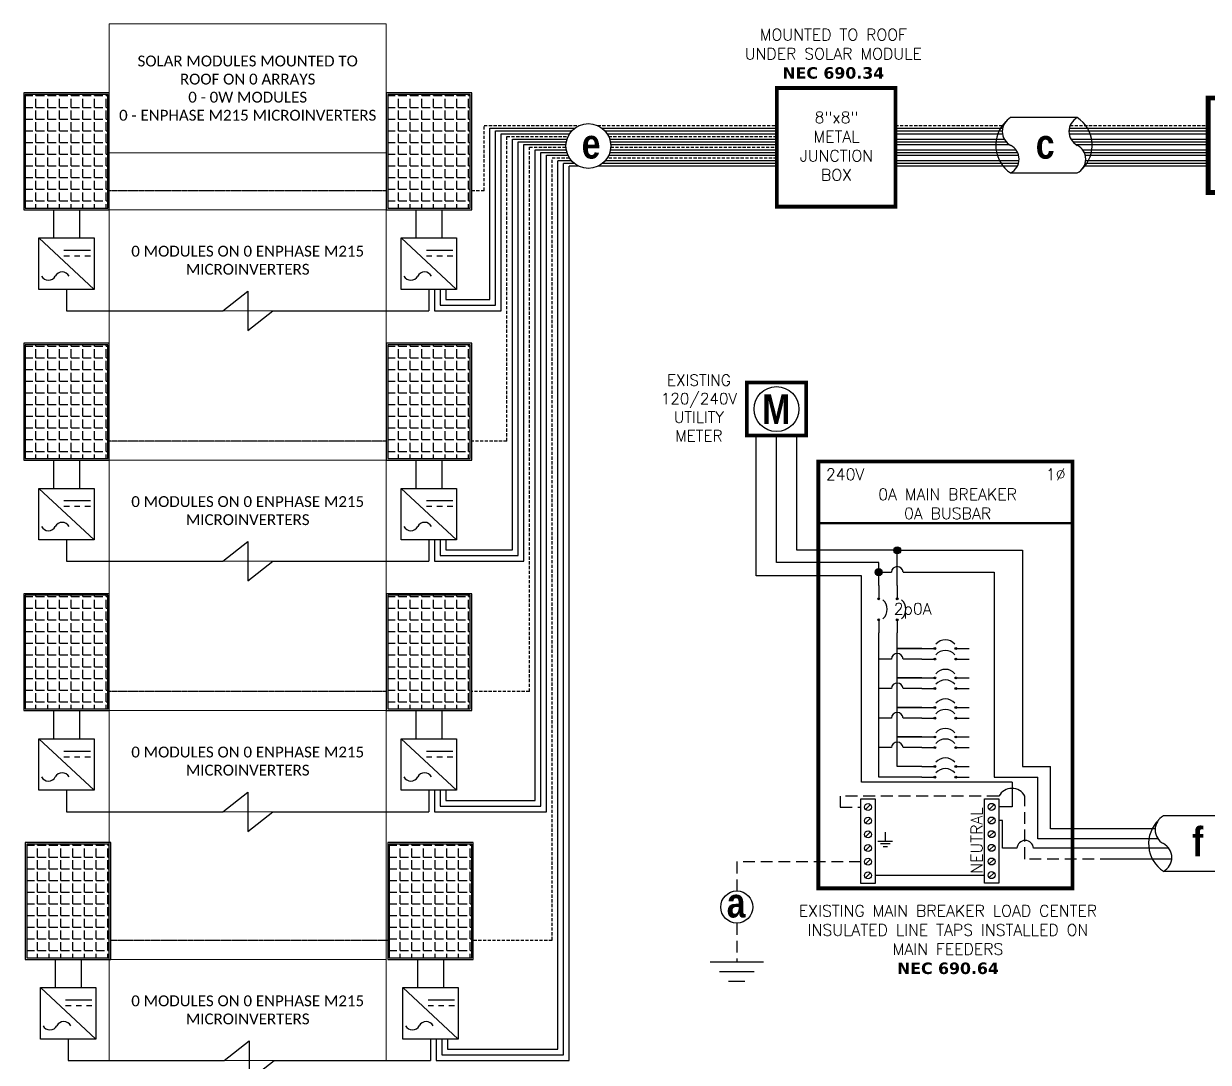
# Model space of a CAD drawing. Header units: feet. Extents: x 24455 to 25053, y 16036 to 16620.
# Drawn here: x 24465.4 to 24842.7, y 16283.1 to 16613.9 of the extents above; entities that cross this region are included whole.
import ezdxf

# ---------------------------------------------------------------- set-up
doc = ezdxf.new("R2010")
doc.units = ezdxf.units.FT
doc.header["$MEASUREMENT"] = 0
doc.linetypes.add('HIDDEN', pattern=[0.375, 0.25, -0.125])
for name, color, linetype in [('ONE LINE BLOCKS', 7, 'Continuous'), ('TABLES', 7, 'Continuous'), ('TEXT', 7, 'Continuous'), ('Z - TITLEBLOCK TXT', 7, 'Continuous')]:
    doc.layers.add(name, color=color, linetype=linetype)
doc.styles.add('ONE LINE TXT', font='techb___.ttf')
doc.styles.get("Standard").update_dxf_attribs({"font": 'simplex.shx'})

# ---------------------------------------------------------------- blocks, each defined once
blk = doc.blocks.new('*T8')
at = {"layer": 'Defpoints', "color": 8, "linetype": 'ByBlock', "lineweight": 0, "transparency": 16777216}
for p, q in [((0, 0), (88.16, 0)), ((0, 0), (0, -330.21)), ((88.16, 0), (88.16, -330.21)), ((0, -41.08), (88.16, -41.08)), ((0, -59.24), (88.16, -59.24)), ((0, -91.46), (88.16, -91.46)), ((0, -138.99), (88.16, -138.99)), ((0, -171.21), (88.16, -171.21)), ((0, -218.74), (88.16, -218.74)), ((0, -250.97), (88.16, -250.97)), ((0, -297.99), (88.16, -297.99)), ((0, -330.21), (88.16, -330.21))]:
    blk.add_line(p, q, dxfattribs=at)
at = {"color": 0, "linetype": 'Continuous', "transparency": 16777216, "char_height": 3.4544, "width": 83.574, "attachment_point": 5}
for s, insert in [('{\\fCalibri|b0|i0|c0;SOLAR MODULES MOUNTED TO ROOF ON 0 ARRAYS^J0 - 0W MODULES^J0 - ENPHASE M215 MICROINVERTERS', (44.08, -20.54)), ('{\\fCalibri|b0|i0|c0;', (44.08, -50.16)), ('{\\fCalibri|b0|i0|c0;0 MODULES ON 0 ENPHASE M215 MICROINVERTERS', (44.08, -75.35)), ('{\\fCalibri|b0|i0|c0;', (44.08, -115.23)), ('{\\fCalibri|b0|i0|c0;0 MODULES ON 0 ENPHASE M215 MICROINVERTERS', (44.08, -155.1)), ('{\\fCalibri|b0|i0|c0;', (44.08, -194.98)), ('{\\fCalibri|b0|i0|c0;0 MODULES ON 0 ENPHASE M215 MICROINVERTERS', (44.08, -234.86)), ('{\\fCalibri|b0|i0|c0;', (44.08, -274.48)), ('{\\fCalibri|b0|i0|c0;0 MODULES ON 0 ENPHASE M215 MICROINVERTERS', (44.08, -314.1))]:
    blk.add_mtext(s, dxfattribs=dict(at, insert=insert))
blk = doc.blocks.new('*U4')
at = {"color": 7, "linetype": 'Continuous'}
for p, q in [((6.669, 2.433), (2.905, 2.433)), ((2.435, 1.711), (0, 1.711)), ((9.575, 1.711), (6.199, 1.711)), ((2.905, -0.69), (6.669, -0.69))]:
    blk.add_line(p, q, dxfattribs=at)
at = {"color": 10, "linetype": 'Continuous'}
for p, q in [((2.591, 1.149), (0, 1.149)), ((9.575, 1.149), (6.355, 1.149))]:
    blk.add_line(p, q, dxfattribs=at)
at = {"color": 253, "linetype": 'Continuous'}
for p, q in [((3.208, 0.611), (0, 0.611)), ((9.575, 0.611), (6.972, 0.611))]:
    blk.add_line(p, q, dxfattribs=at)
at = {"color": 7, "linetype": 'Continuous'}
for centre, start, end in [((3.942, 0.872), 133.97324, 236.42648), ((5.633, 0.872), 313.97324, 56.42648)]:
    blk.add_arc(centre, 1.874, start, end, dxfattribs=at)
at = {"layer": 'TEXT', "color": 92, "linetype": 'HIDDEN', "ltscale": 15}
for p, q in [((3.373, 0), (0, 0)), ((9.575, 0), (7.137, 0))]:
    blk.add_line(p, q, dxfattribs=at)
at = {"layer": 'Z - TITLEBLOCK TXT', "linetype": 'Continuous'}
for centre, start, end in [((3.315, 1.653), 117.66392, 242.33608), ((7.078, 1.653), 117.66392, 242.33608), ((2.496, 0.091), 297.66392, 62.33608), ((6.26, 0.091), 297.66392, 62.33608)]:
    blk.add_arc(centre, 0.882, start, end, dxfattribs=at)
blk = doc.blocks.new('*U9')
at = {"layer": 'ONE LINE BLOCKS', "linetype": 'Continuous'}
h = blk.add_hatch(color=254, dxfattribs=at)
h.dxf.hatch_style = 1
edge = h.paths.add_edge_path()
edge.add_arc((-68.38, 98.34), 1.11, 0, 360)
h = blk.add_hatch(color=254, dxfattribs=at)
h.dxf.hatch_style = 1
edge = h.paths.add_edge_path()
edge.add_arc((-74.3, 91.39), 1.11, 0, 360)
h = blk.add_hatch(color=1, dxfattribs=at)
h.dxf.hatch_style = 1
edge = h.paths.add_edge_path()
edge.add_arc((-74.3, 82.89), 0.291, 0, 360)
h = blk.add_hatch(color=1, dxfattribs=at)
h.dxf.hatch_style = 1
edge = h.paths.add_edge_path()
edge.add_arc((-68.38, 82.89), 0.291, 0, 360)
h = blk.add_hatch(color=1, dxfattribs=at)
h.dxf.hatch_style = 1
edge = h.paths.add_edge_path()
edge.add_arc((-74.3, 76.21), 0.291, 0, 360)
h = blk.add_hatch(color=1, dxfattribs=at)
h.dxf.hatch_style = 1
edge = h.paths.add_edge_path()
edge.add_arc((-68.38, 76.21), 0.291, 0, 360)
h = blk.add_hatch(color=1, dxfattribs=at)
h.dxf.hatch_style = 1
edge = h.paths.add_edge_path()
edge.add_arc((-56.39, 67.09), 0.291, 0, 360)
h = blk.add_hatch(color=1, dxfattribs=at)
h.dxf.hatch_style = 1
edge = h.paths.add_edge_path()
edge.add_arc((-49.72, 67.09), 0.291, 0, 360)
h = blk.add_hatch(color=1, dxfattribs=at)
h.dxf.hatch_style = 1
edge = h.paths.add_edge_path()
edge.add_arc((-56.39, 63.72), 0.291, 0, 360)
h = blk.add_hatch(color=1, dxfattribs=at)
h.dxf.hatch_style = 1
edge = h.paths.add_edge_path()
edge.add_arc((-49.72, 63.72), 0.291, 0, 360)
h = blk.add_hatch(color=1, dxfattribs=at)
h.dxf.hatch_style = 1
edge = h.paths.add_edge_path()
edge.add_arc((-56.39, 57.69), 0.291, 0, 360)
h = blk.add_hatch(color=1, dxfattribs=at)
h.dxf.hatch_style = 1
edge = h.paths.add_edge_path()
edge.add_arc((-49.72, 57.69), 0.291, 0, 360)
h = blk.add_hatch(color=1, dxfattribs=at)
h.dxf.hatch_style = 1
edge = h.paths.add_edge_path()
edge.add_arc((-56.39, 54.31), 0.291, 0, 360)
h = blk.add_hatch(color=1, dxfattribs=at)
h.dxf.hatch_style = 1
edge = h.paths.add_edge_path()
edge.add_arc((-49.72, 54.31), 0.291, 0, 360)
h = blk.add_hatch(color=1, dxfattribs=at)
h.dxf.hatch_style = 1
edge = h.paths.add_edge_path()
edge.add_arc((-56.39, 48.29), 0.291, 0, 360)
h = blk.add_hatch(color=1, dxfattribs=at)
h.dxf.hatch_style = 1
edge = h.paths.add_edge_path()
edge.add_arc((-49.72, 48.29), 0.291, 0, 360)
h = blk.add_hatch(color=1, dxfattribs=at)
h.dxf.hatch_style = 1
edge = h.paths.add_edge_path()
edge.add_arc((-56.39, 44.91), 0.291, 0, 360)
h = blk.add_hatch(color=1, dxfattribs=at)
h.dxf.hatch_style = 1
edge = h.paths.add_edge_path()
edge.add_arc((-49.72, 44.91), 0.291, 0, 360)
h = blk.add_hatch(color=1, dxfattribs=at)
h.dxf.hatch_style = 1
edge = h.paths.add_edge_path()
edge.add_arc((-56.39, 38.89), 0.291, 0, 360)
h = blk.add_hatch(color=1, dxfattribs=at)
h.dxf.hatch_style = 1
edge = h.paths.add_edge_path()
edge.add_arc((-49.72, 38.89), 0.291, 0, 360)
h = blk.add_hatch(color=1, dxfattribs=at)
h.dxf.hatch_style = 1
edge = h.paths.add_edge_path()
edge.add_arc((-56.39, 35.51), 0.291, 0, 360)
h = blk.add_hatch(color=1, dxfattribs=at)
h.dxf.hatch_style = 1
edge = h.paths.add_edge_path()
edge.add_arc((-49.72, 35.51), 0.291, 0, 360)
h = blk.add_hatch(color=1, dxfattribs=at)
h.dxf.hatch_style = 1
edge = h.paths.add_edge_path()
edge.add_arc((-56.39, 29.48), 0.291, 0, 360)
h = blk.add_hatch(color=1, dxfattribs=at)
h.dxf.hatch_style = 1
edge = h.paths.add_edge_path()
edge.add_arc((-49.72, 29.48), 0.291, 0, 360)
h = blk.add_hatch(color=1, dxfattribs=at)
h.dxf.hatch_style = 1
edge = h.paths.add_edge_path()
edge.add_arc((-56.39, 26.1), 0.291, 0, 360)
h = blk.add_hatch(color=1, dxfattribs=at)
h.dxf.hatch_style = 1
edge = h.paths.add_edge_path()
edge.add_arc((-49.72, 26.1), 0.291, 0, 360)
at = {"color": 155, "true_color": 0x647190}
blk.add_line((-93.51, 126.59), (-12.6, 126.59), dxfattribs=at)
at = {"color": 7, "linetype": 'Continuous'}
for p, q in [((-19.55, 9.66), (-19.55, 29.48)), ((0, 9.66), (-19.55, 9.66))]:
    blk.add_line(p, q, dxfattribs=at)
at = {"color": 10, "linetype": 'Continuous'}
for p, q in [((-23.58, 6.49), (-23.58, 26.1)), ((-19.54, 26.1), (-19.54, 26.1)), ((0, 6.49), (-23.58, 6.49))]:
    blk.add_line(p, q, dxfattribs=at)
at = {"color": 253, "linetype": 'Continuous'}
for p, q in [((-34.9, 12.29), (-36.07, 12.29)), ((-34.9, 3.45), (-34.9, 12.29)), ((-30.25, 3.45), (-34.9, 3.45)), ((0, 3.45), (-24.98, 3.45))]:
    blk.add_line(p, q, dxfattribs=at)
at = {"color": 7, "linetype": 'Continuous'}
blk.add_circle((-119.49, -15.26), 5.11, dxfattribs=at)
at = {"color": 253, "linetype": 'Continuous'}
blk.add_arc((-27.62, 3.3), 2.64, 3.2819, 176.7181, dxfattribs=at)
at = {"layer": 'ONE LINE BLOCKS', "lineweight": 50}
blk.add_line((-93.51, 106.95), (-12.6, 106.95), dxfattribs=at)
at = {"layer": 'ONE LINE BLOCKS', "lineweight": 50, "const_width": 1.19}
for points in [[(-116.27, 134.89), (-116.27, 151.79), (-97.41, 151.79), (-97.41, 134.89)], [(-93.51, -9.3), (-93.51, 126.59), (-12.6, 126.59), (-12.6, -9.3)]]:
    blk.add_lwpolyline(points, close=True, dxfattribs=at)
at = {"layer": 'TEXT', "color": 92, "linetype": 'HIDDEN', "ltscale": 15}
for p, q in [((-36.07, 20.02), (-86.54, 20.02)), ((-86.54, 20.02), (-86.54, 16.57)), ((-27.75, 0), (-27.75, 20.02)), ((-86.54, 16.57), (-79.95, 16.57)), ((0, 0), (-27.75, 0)), ((-79.95, -0.83), (-119.49, -0.83)), ((-119.49, -0.83), (-119.49, -10.15)), ((-119.49, -20.38), (-119.49, -32.73))]:
    blk.add_line(p, q, dxfattribs=at)
at = {"layer": 'TEXT', "color": 92, "linetype": 'Continuous', "ltscale": 15}
blk.add_line((-40.61, -5.18), (-75.41, -5.18), dxfattribs=at)
at = {"layer": 'TEXT', "color": 92, "linetype": 'Continuous', "flags": 128}
for points in [[(-72.19, 8.54), (-72.19, 5.69)], [(-74.53, 5.69), (-69.85, 5.69)], [(-70.66, 4.83), (-73.72, 4.83)], [(-71.47, 3.96), (-72.91, 3.96)]]:
    blk.add_lwpolyline(points, dxfattribs=at)
at = {"layer": 'TEXT', "color": 92, "linetype": 'Continuous', "ltscale": 4, "flags": 128}
for points in [[(-127.97, -32.73), (-111.01, -32.73)], [(-113.95, -35.88), (-125.03, -35.88)], [(-116.88, -39.02), (-122.09, -39.02)]]:
    blk.add_lwpolyline(points, dxfattribs=at)
at = {"layer": 'TEXT', "linetype": 'Continuous'}
blk.add_circle((-106.84, 143.34), 7.15, dxfattribs=at)
at = {"layer": 'TEXT', "color": 92, "linetype": 'Continuous', "ltscale": 0.3}
blk.add_arc((-31.87, 17.86), 4.65, 27.6639, 152.3361, dxfattribs=at)
at = {"layer": 'Z - TITLEBLOCK TXT', "color": 253, "linetype": 'Continuous'}
for p, q in [((-113.33, 90.2), (-113.33, 134.89)), ((-79.78, 90.2), (-113.33, 90.2)), ((-79.78, 24.52), (-79.78, 90.2)), ((-31.78, 24.52), (-79.78, 24.52)), ((-31.78, 24.52), (-31.78, 16.64)), ((-31.78, 16.64), (-36.07, 16.64))]:
    blk.add_line(p, q, dxfattribs=at)
at = {"layer": 'Z - TITLEBLOCK TXT', "color": 10, "linetype": 'Continuous'}
for p, q in [((-106.84, 94.51), (-106.84, 134.89)), ((-74.3, 94.51), (-106.84, 94.51)), ((-74.3, 87.09), (-74.3, 94.51)), ((-73.19, 91.39), (-70.25, 91.39)), ((-66.51, 91.39), (-37.57, 91.39)), ((-37.57, 91.39), (-37.57, 26.1)), ((-74.3, 26.1), (-74.3, 72.02)), ((-70.25, 63.72), (-74.3, 63.72)), ((-60.59, 63.72), (-66.51, 63.72)), ((-70.25, 54.31), (-74.3, 54.31)), ((-60.59, 54.31), (-66.51, 54.31)), ((-70.25, 44.91), (-74.3, 44.91)), ((-60.59, 44.91), (-66.51, 44.91)), ((-70.25, 35.51), (-74.3, 35.51)), ((-60.59, 35.51), (-66.51, 35.51)), ((-60.59, 26.1), (-74.3, 26.1)), ((-37.57, 26.1), (-23.58, 26.1))]:
    blk.add_line(p, q, dxfattribs=at)
at = {"layer": 'Z - TITLEBLOCK TXT', "color": 7, "linetype": 'Continuous'}
for p, q in [((-100.35, 98.34), (-100.35, 134.89)), ((-68.38, 98.34), (-100.35, 98.34)), ((-68.38, 87.09), (-68.38, 98.34)), ((-67.27, 98.34), (-28.47, 98.34)), ((-28.47, 98.34), (-28.47, 29.48)), ((-68.38, 57.69), (-68.38, 72.02)), ((-68.38, 67.09), (-60.59, 67.09)), ((-60.59, 67.09), (-68.38, 67.09)), ((-68.38, 48.29), (-68.38, 57.69)), ((-68.38, 57.69), (-60.59, 57.69)), ((-60.59, 57.69), (-68.38, 57.69)), ((-68.38, 38.89), (-68.38, 48.29)), ((-68.38, 48.29), (-60.59, 48.29)), ((-60.59, 48.29), (-68.38, 48.29)), ((-68.38, 29.48), (-68.38, 38.89)), ((-68.38, 38.89), (-60.59, 38.89)), ((-60.59, 38.89), (-68.38, 38.89)), ((-60.59, 29.48), (-68.38, 29.48)), ((-28.47, 29.48), (-19.55, 29.48))]:
    blk.add_line(p, q, dxfattribs=at)
at = {"layer": 'Z - TITLEBLOCK TXT', "color": 1, "linetype": 'Continuous'}
for p, q in [((-79.95, -7.78), (-79.95, 19.17)), ((-79.95, 19.17), (-75.41, 19.17)), ((-75.41, 19.17), (-75.41, -7.78)), ((-40.61, -7.71), (-40.61, 19.24)), ((-40.61, 19.24), (-36.07, 19.24)), ((-36.07, 19.24), (-36.07, -7.71)), ((-75.41, -7.78), (-79.95, -7.78)), ((-36.07, -7.71), (-40.61, -7.71))]:
    blk.add_line(p, q, dxfattribs=at)
at = {"layer": 'Z - TITLEBLOCK TXT', "color": 4, "linetype": 'Continuous'}
for p, q in [((-76.9, 17.35), (-78.47, 15.78)), ((-37.55, 17.43), (-39.13, 15.85)), ((-76.9, 13), (-78.47, 11.43)), ((-37.55, 13.08), (-39.13, 11.5)), ((-76.9, 8.65), (-78.47, 7.08)), ((-37.55, 8.73), (-39.13, 7.15)), ((-76.9, 4.3), (-78.47, 2.73)), ((-37.55, 4.38), (-39.13, 2.8)), ((-37.55, 0.03), (-39.13, -1.55)), ((-76.9, -0.05), (-78.47, -1.62)), ((-76.9, -4.4), (-78.47, -5.97)), ((-37.55, -4.33), (-39.13, -5.9))]:
    blk.add_line(p, q, dxfattribs=at)
at = {"layer": 'Z - TITLEBLOCK TXT', "color": 1, "linetype": 'Continuous', "flags": 128}
for points in [[(-74.3, 87.09), (-74.3, 82.89)], [(-74.3, 87.09), (-74.3, 82.89)], [(-68.38, 87.09), (-68.38, 82.89)], [(-68.38, 87.09), (-68.38, 82.89)], [(-74.3, 76.21), (-74.3, 72.02)], [(-68.38, 76.21), (-68.38, 72.02)], [(-60.59, 67.09), (-56.39, 67.09)], [(-60.59, 67.09), (-56.39, 67.09)], [(-49.72, 67.09), (-45.52, 67.09)], [(-60.59, 63.72), (-56.39, 63.72)], [(-60.59, 63.72), (-56.39, 63.72)], [(-49.72, 63.72), (-45.52, 63.72)], [(-60.59, 57.69), (-56.39, 57.69)], [(-60.59, 57.69), (-56.39, 57.69)], [(-49.72, 57.69), (-45.52, 57.69)], [(-60.59, 54.31), (-56.39, 54.31)], [(-60.59, 54.31), (-56.39, 54.31)], [(-49.72, 54.31), (-45.52, 54.31)], [(-60.59, 48.29), (-56.39, 48.29)], [(-60.59, 48.29), (-56.39, 48.29)], [(-49.72, 48.29), (-45.52, 48.29)], [(-60.59, 44.91), (-56.39, 44.91)], [(-60.59, 44.91), (-56.39, 44.91)], [(-49.72, 44.91), (-45.52, 44.91)], [(-60.59, 38.89), (-56.39, 38.89)], [(-60.59, 38.89), (-56.39, 38.89)], [(-49.72, 38.89), (-45.52, 38.89)], [(-60.59, 35.51), (-56.39, 35.51)], [(-60.59, 35.51), (-56.39, 35.51)], [(-49.72, 35.51), (-45.52, 35.51)], [(-60.59, 29.48), (-56.39, 29.48)], [(-60.59, 29.48), (-56.39, 29.48)], [(-49.72, 29.48), (-45.52, 29.48)], [(-60.59, 26.1), (-56.39, 26.1)], [(-60.59, 26.1), (-56.39, 26.1)], [(-49.72, 26.1), (-45.52, 26.1)]]:
    blk.add_lwpolyline(points, dxfattribs=at)
at = {"layer": 'Z - TITLEBLOCK TXT', "color": 7, "linetype": 'Continuous'}
for centre in [(-68.38, 98.34), (-68.38, 98.34), (-74.3, 91.39)]:
    blk.add_circle(centre, 1.11, dxfattribs=at)
at = {"layer": 'Z - TITLEBLOCK TXT', "color": 1, "linetype": 'Continuous'}
for centre in [(-74.3, 82.89), (-68.38, 82.89), (-74.3, 76.21), (-68.38, 76.21), (-56.39, 67.09), (-49.72, 67.09), (-56.39, 63.72), (-49.72, 63.72), (-56.39, 57.69), (-49.72, 57.69), (-56.39, 54.31), (-49.72, 54.31), (-56.39, 48.29), (-49.72, 48.29), (-56.39, 44.91), (-49.72, 44.91), (-56.39, 38.89), (-49.72, 38.89), (-56.39, 35.51), (-49.72, 35.51), (-56.39, 29.48), (-49.72, 29.48), (-56.39, 26.1), (-49.72, 26.1)]:
    blk.add_circle(centre, 0.291, dxfattribs=at)
at = {"layer": 'Z - TITLEBLOCK TXT', "color": 4, "linetype": 'Continuous'}
for centre in [(-77.68, 16.57), (-38.34, 16.64), (-77.68, 12.22), (-38.34, 12.29), (-77.68, 7.87), (-38.34, 7.94), (-77.68, 3.52), (-38.34, 3.59), (-77.68, -0.83), (-38.34, -0.76), (-77.68, -5.18), (-38.34, -5.11)]:
    blk.add_circle(centre, 1.11, dxfattribs=at)
at = {"layer": 'Z - TITLEBLOCK TXT', "color": 10, "linetype": 'Continuous'}
for centre in [(-68.38, 91.28), (-68.38, 63.61), (-68.38, 54.21), (-68.38, 44.8), (-68.38, 35.4)]:
    blk.add_arc(centre, 1.87, 3.2937, 176.7063, dxfattribs=at)
at = {"layer": 'Z - TITLEBLOCK TXT', "color": 1, "linetype": 'Continuous'}
for centre, start, end in [((-75.49, 79.55), 310.3392, 49.6608), ((-69.57, 79.55), 310.3392, 49.6608), ((-53.05, 65.9), 40.3392, 139.6608), ((-53.05, 62.52), 40.3392, 139.6608), ((-53.05, 56.5), 40.3392, 139.6608), ((-53.05, 53.12), 40.3392, 139.6608), ((-53.05, 47.1), 40.3392, 139.6608), ((-53.05, 43.72), 40.3392, 139.6608), ((-53.05, 37.69), 40.3392, 139.6608), ((-53.05, 34.31), 40.3392, 139.6608), ((-53.05, 28.29), 40.3392, 139.6608), ((-53.05, 24.91), 40.3392, 139.6608)]:
    blk.add_arc(centre, 3.93, start, end, dxfattribs=at)
at = {"layer": 'TABLES', "color": 1, "linetype": 'Continuous'}
blk.add_text('NEUTRAL', height=3.658, rotation=90, dxfattribs=at).set_placement((-41.27, -4.66))
at = {"layer": 'TEXT', "color": 1, "attachment_point": 5}
for s, width, gutter_width, heights, insert, char_height in [('EXISTING\\P120/240V UTILITY METER', 0.0523, 7.17, [0], (-131.55, 143.68), 3.5433), ('240V', 0.1481, 0.75, [0], (-84.98, 122.54), 3.658), ('1∅', 0.1481, 0.75, [0], (-17.91, 122.54), 3.658), ('0A MAIN BREAKER\\P0A BUSBAR', 72.4998, 0.75, [0], (-52.35, 113.14), 3.6576), ('2p0A', 0.1481, 0.75, [0], (-63.46, 79.11), 3.658), ('EXISTING MAIN BREAKER LOAD CENTER INSULATED LINE TAPS INSTALLED ON MAIN FEEDERS\\P{\\fVerdana|b1|i0|c0|p34;NEC 690.64}', 98.9176, 7.17, [106.42], (-52.23, -25.66), 3.6576)]:
    blk.add_mtext_dynamic_manual_height_columns(s, width=width, gutter_width=gutter_width, heights=heights, dxfattribs=dict(at, insert=insert, char_height=char_height))
at = {"layer": 'Z - TITLEBLOCK TXT', "color": 253, "linetype": 'Continuous', "style": 'ONE LINE TXT'}
blk.add_text('M', height=9.38, dxfattribs=at).set_placement((-111.4, 138.62))
at = {"layer": 'Z - TITLEBLOCK TXT', "color": 1, "linetype": 'Continuous', "insert": (-122.68, -9.21), "char_height": 9.3833, "attachment_point": 1, "style": 'ONE LINE TXT'}
blk.add_mtext_dynamic_manual_height_columns('{\\W1;\\C256;a}', width=0.1385, gutter_width=2.13, heights=[0], dxfattribs=at)

msp = doc.modelspace()

# ---------------------------------------------------------------- hatches: boundary and pattern name
at = {"layer": 'ONE LINE BLOCKS', "linetype": 'Continuous'}
h = msp.add_hatch(dxfattribs=at)
h.set_pattern_fill('ANGLE', color=256, scale=13.54666)
h.set_pattern_definition([(0, (24528.955, 4573.0756), (0, 3.7253315), [2.709332, -1.0159995]), (90, (24528.955, 4573.0756), (-3.7253315, 2e-16), [2.709332, -1.0159995])])
h.paths.add_polyline_path([(24465.94, 16591.37), (24465.94, 16555.19), (24492.18, 16555.19), (24492.18, 16591.37)])
h = msp.add_hatch(dxfattribs=at)
h.set_pattern_fill('ANGLE', color=256, scale=13.54666)
h.set_pattern_definition([(0, (24644.3747, 4573.0756), (0, 3.7253315), [2.709332, -1.0159995]), (90, (24644.3747, 4573.0756), (-3.7253315, 2e-16), [2.709332, -1.0159995])])
h.paths.add_polyline_path([(24581.36, 16591.37), (24581.36, 16555.19), (24607.6, 16555.19), (24607.6, 16591.37)])
h = msp.add_hatch(dxfattribs=at)
h.set_pattern_fill('ANGLE', color=256, scale=13.54666)
h.set_pattern_definition([(0, (24528.955, 4493.3225), (0, 3.7253315), [2.709332, -1.0159995]), (90, (24528.955, 4493.3225), (-3.7253315, 2e-16), [2.709332, -1.0159995])])
h.paths.add_polyline_path([(24465.94, 16511.62), (24465.94, 16475.44), (24492.18, 16475.44), (24492.18, 16511.62)])
h = msp.add_hatch(dxfattribs=at)
h.set_pattern_fill('ANGLE', color=256, scale=13.54666)
h.set_pattern_definition([(0, (24644.3747, 4493.3225), (0, 3.7253315), [2.709332, -1.0159995]), (90, (24644.3747, 4493.3225), (-3.7253315, 2e-16), [2.709332, -1.0159995])])
h.paths.add_polyline_path([(24581.36, 16511.62), (24581.36, 16475.44), (24607.6, 16475.44), (24607.6, 16511.62)])
h = msp.add_hatch(dxfattribs=at)
h.set_pattern_fill('ANGLE', color=256, scale=13.54666)
h.set_pattern_definition([(0, (24528.955, 4413.5694), (0, 3.7253315), [2.709332, -1.0159995]), (90, (24528.955, 4413.5694), (-3.7253315, 2e-16), [2.709332, -1.0159995])])
h.paths.add_polyline_path([(24465.94, 16431.87), (24465.94, 16395.68), (24492.18, 16395.68), (24492.18, 16431.87)])
h = msp.add_hatch(dxfattribs=at)
h.set_pattern_fill('ANGLE', color=256, scale=13.54666)
h.set_pattern_definition([(0, (24644.3747, 4413.5694), (0, 3.7253315), [2.709332, -1.0159995]), (90, (24644.3747, 4413.5694), (-3.7253315, 2e-16), [2.709332, -1.0159995])])
h.paths.add_polyline_path([(24581.36, 16431.87), (24581.36, 16395.68), (24607.6, 16395.68), (24607.6, 16431.87)])
h = msp.add_hatch(dxfattribs=at)
h.set_pattern_fill('ANGLE', color=256, scale=13.54666)
h.set_pattern_definition([(0, (24529.464, 4334.3253), (0, 3.7253315), [2.709332, -1.0159995]), (90, (24529.464, 4334.3253), (-3.7253315, 2e-16), [2.709332, -1.0159995])])
h.paths.add_polyline_path([(24466.45, 16352.62), (24466.45, 16316.44), (24492.69, 16316.44), (24492.69, 16352.62)])
h = msp.add_hatch(dxfattribs=at)
h.set_pattern_fill('ANGLE', color=256, scale=13.54666)
h.set_pattern_definition([(0, (24644.8838, 4334.3253), (0, 3.7253315), [2.709332, -1.0159995]), (90, (24644.8838, 4334.3253), (-3.7253315, 2e-16), [2.709332, -1.0159995])])
h.paths.add_polyline_path([(24581.87, 16352.62), (24581.87, 16316.44), (24608.11, 16316.44), (24608.11, 16352.62)])

# ---------------------------------------------------------------- linework, layer by layer
at = {"color": 7, "linetype": 'Continuous'}
for p, q in [((24800.98, 16584), (24779.74, 16584)), ((24779.74, 16566.37), (24800.98, 16566.37))]:
    msp.add_line(p, q, dxfattribs=at)
at = {"color": 253, "linetype": 'Continuous'}
for p, q in [((24613.88, 16526.06), (24613.88, 16580.61)), ((24613.88, 16580.61), (24640.88, 16580.61)), ((24621.09, 16577.17), (24638.46, 16577.17)), ((24621.09, 16446.31), (24621.09, 16577.17)), ((24649.63, 16580.61), (24705.26, 16580.61)), ((24652.05, 16577.17), (24705.26, 16577.17)), ((24743.04, 16580.61), (24777.18, 16580.61)), ((24743.04, 16577.17), (24777.7, 16577.17)), ((24798.42, 16580.61), (24842.63, 16580.61)), ((24798.95, 16577.17), (24842.63, 16577.17)), ((24628.3, 16573.72), (24638.23, 16573.72)), ((24628.3, 16366.56), (24628.3, 16573.72)), ((24652.29, 16573.72), (24705.26, 16573.72)), ((24743.04, 16573.72), (24781.44, 16573.72)), ((24802.68, 16573.72), (24842.63, 16573.72)), ((24639.87, 16570.28), (24635.51, 16570.28)), ((24635.51, 16287.31), (24635.51, 16570.28)), ((24705.26, 16570.28), (24650.64, 16570.28)), ((24782.38, 16570.28), (24743.04, 16570.28)), ((24842.63, 16570.28), (24803.62, 16570.28)), ((24599.89, 16526.06), (24613.88, 16526.06)), ((24599.89, 16446.31), (24621.09, 16446.31)), ((24599.89, 16366.56), (24628.3, 16366.56)), ((24600.4, 16287.31), (24635.51, 16287.31))]:
    msp.add_line(p, q, dxfattribs=at)
at = {"color": 10, "linetype": 'Continuous'}
for p, q in [((24615.69, 16524.26), (24615.69, 16579.75)), ((24615.69, 16579.75), (24639.95, 16579.75)), ((24650.56, 16579.75), (24705.26, 16579.75)), ((24743.04, 16579.75), (24777.07, 16579.75)), ((24798.32, 16579.75), (24842.63, 16579.75)), ((24622.89, 16576.31), (24638.24, 16576.31)), ((24622.89, 16444.51), (24622.89, 16576.31)), ((24652.27, 16576.31), (24705.26, 16576.31)), ((24743.04, 16576.31), (24778.31, 16576.31)), ((24799.56, 16576.31), (24842.63, 16576.31)), ((24630.1, 16572.86), (24638.43, 16572.86)), ((24630.1, 16364.76), (24630.1, 16572.86)), ((24640.76, 16569.42), (24637.31, 16569.42)), ((24637.31, 16285.51), (24637.31, 16569.42)), ((24705.26, 16569.42), (24649.75, 16569.42)), ((24652.08, 16572.86), (24705.26, 16572.86)), ((24743.04, 16572.86), (24781.95, 16572.86)), ((24782.21, 16569.42), (24743.04, 16569.42)), ((24803.19, 16572.86), (24842.63, 16572.86)), ((24842.63, 16569.42), (24803.46, 16569.42)), ((24598.09, 16524.26), (24615.69, 16524.26)), ((24598.09, 16444.51), (24622.89, 16444.51)), ((24598.09, 16364.76), (24630.1, 16364.76)), ((24598.6, 16285.51), (24637.31, 16285.51))]:
    msp.add_line(p, q, dxfattribs=at)
at = {"linetype": 'Continuous'}
for p, q in [((24617.49, 16522.46), (24617.49, 16578.89)), ((24617.49, 16578.89), (24639.29, 16578.89)), ((24651.22, 16578.89), (24705.26, 16578.89)), ((24743.04, 16578.89), (24777.12, 16578.89)), ((24798.37, 16578.89), (24842.63, 16578.89)), ((24624.7, 16575.45), (24638.13, 16575.45)), ((24624.7, 16442.71), (24624.7, 16575.45)), ((24652.38, 16575.45), (24705.26, 16575.45)), ((24743.04, 16575.45), (24779.3, 16575.45)), ((24800.55, 16575.45), (24842.63, 16575.45)), ((24631.9, 16572), (24638.76, 16572)), ((24631.9, 16362.95), (24631.9, 16572)), ((24651.75, 16572), (24705.26, 16572)), ((24743.04, 16572), (24782.25, 16572)), ((24803.5, 16572), (24842.63, 16572)), ((24642.11, 16568.56), (24639.11, 16568.56)), ((24639.11, 16283.71), (24639.11, 16568.56)), ((24705.26, 16568.56), (24648.41, 16568.56)), ((24781.88, 16568.56), (24743.04, 16568.56)), ((24842.63, 16568.56), (24803.12, 16568.56)), ((24474.91, 16554.68), (24474.91, 16545.67)), ((24483.22, 16554.68), (24483.22, 16545.67)), ((24590.33, 16554.68), (24590.33, 16545.67)), ((24598.63, 16554.68), (24598.63, 16545.67)), ((24470.24, 16545.67), (24487.89, 16545.67)), ((24470.24, 16529.28), (24470.24, 16545.67)), ((24470.24, 16545.67), (24487.89, 16529.28)), ((24487.89, 16545.67), (24487.89, 16529.28)), ((24585.66, 16545.67), (24603.3, 16545.67)), ((24585.66, 16529.28), (24585.66, 16545.67)), ((24585.66, 16545.67), (24603.3, 16529.28)), ((24603.3, 16545.67), (24603.3, 16529.28)), ((24487.89, 16529.28), (24470.24, 16529.28)), ((24603.3, 16529.28), (24585.66, 16529.28)), ((24596.28, 16522.46), (24617.49, 16522.46)), ((24474.91, 16474.93), (24474.91, 16465.92)), ((24483.22, 16474.93), (24483.22, 16465.92)), ((24590.33, 16474.93), (24590.33, 16465.92)), ((24598.63, 16474.93), (24598.63, 16465.92)), ((24470.24, 16465.92), (24487.89, 16465.92)), ((24470.24, 16449.53), (24470.24, 16465.92)), ((24470.24, 16465.92), (24487.89, 16449.53)), ((24487.89, 16465.92), (24487.89, 16449.53)), ((24585.66, 16465.92), (24603.3, 16465.92)), ((24585.66, 16449.53), (24585.66, 16465.92)), ((24585.66, 16465.92), (24603.3, 16449.53)), ((24603.3, 16465.92), (24603.3, 16449.53)), ((24487.89, 16449.53), (24470.24, 16449.53)), ((24603.3, 16449.53), (24585.66, 16449.53)), ((24596.28, 16442.71), (24624.7, 16442.71)), ((24474.91, 16395.17), (24474.91, 16386.16)), ((24483.22, 16395.17), (24483.22, 16386.16)), ((24590.33, 16395.17), (24590.33, 16386.16)), ((24598.63, 16395.17), (24598.63, 16386.16)), ((24470.24, 16386.16), (24487.89, 16386.16)), ((24470.24, 16369.77), (24470.24, 16386.16)), ((24470.24, 16386.16), (24487.89, 16369.77)), ((24487.89, 16386.16), (24487.89, 16369.77)), ((24585.66, 16386.16), (24603.3, 16386.16)), ((24585.66, 16369.77), (24585.66, 16386.16)), ((24585.66, 16386.16), (24603.3, 16369.77)), ((24603.3, 16386.16), (24603.3, 16369.77)), ((24487.89, 16369.77), (24470.24, 16369.77)), ((24603.3, 16369.77), (24585.66, 16369.77)), ((24596.28, 16362.95), (24631.9, 16362.95)), ((24475.42, 16315.93), (24475.42, 16306.92)), ((24483.72, 16315.93), (24483.72, 16306.92)), ((24590.84, 16315.93), (24590.84, 16306.92)), ((24599.14, 16315.93), (24599.14, 16306.92)), ((24470.75, 16306.92), (24488.39, 16306.92)), ((24470.75, 16290.53), (24470.75, 16306.92)), ((24470.75, 16306.92), (24488.39, 16290.53)), ((24488.39, 16306.92), (24488.39, 16290.53)), ((24586.17, 16306.92), (24603.81, 16306.92)), ((24586.17, 16290.53), (24586.17, 16306.92)), ((24586.17, 16306.92), (24603.81, 16290.53)), ((24603.81, 16306.92), (24603.81, 16290.53)), ((24488.39, 16290.53), (24470.75, 16290.53)), ((24603.81, 16290.53), (24586.17, 16290.53)), ((24596.79, 16283.71), (24639.11, 16283.71))]:
    msp.add_line(p, q, dxfattribs=at)
at = {"linetype": 'Continuous', "flags": 128}
for points in [[(24465.43, 16591.88), (24465.43, 16554.68), (24492.69, 16554.68), (24492.69, 16591.88), (24465.43, 16591.88)], [(24580.85, 16591.88), (24580.85, 16554.68), (24608.11, 16554.68), (24608.11, 16591.88), (24580.85, 16591.88)], [(24465.43, 16512.13), (24465.43, 16474.93), (24492.69, 16474.93), (24492.69, 16512.13), (24465.43, 16512.13)], [(24580.85, 16512.13), (24580.85, 16474.93), (24608.11, 16474.93), (24608.11, 16512.13), (24580.85, 16512.13)], [(24465.43, 16432.38), (24465.43, 16395.17), (24492.69, 16395.17), (24492.69, 16432.38), (24465.43, 16432.38)], [(24580.85, 16432.38), (24580.85, 16395.17), (24608.11, 16395.17), (24608.11, 16432.38), (24580.85, 16432.38)], [(24465.94, 16353.13), (24465.94, 16315.93), (24493.2, 16315.93), (24493.2, 16353.13), (24465.94, 16353.13)], [(24581.36, 16353.13), (24581.36, 16315.93), (24608.62, 16315.93), (24608.62, 16353.13), (24581.36, 16353.13)]]:
    msp.add_lwpolyline(points, dxfattribs=at)
for points in [[(24465.94, 16591.37), (24465.94, 16555.19), (24492.18, 16555.19), (24492.18, 16591.37)], [(24581.36, 16591.37), (24581.36, 16555.19), (24607.6, 16555.19), (24607.6, 16591.37)], [(24465.94, 16511.62), (24465.94, 16475.44), (24492.18, 16475.44), (24492.18, 16511.62)], [(24581.36, 16511.62), (24581.36, 16475.44), (24607.6, 16475.44), (24607.6, 16511.62)], [(24465.94, 16431.87), (24465.94, 16395.68), (24492.18, 16395.68), (24492.18, 16431.87)], [(24581.36, 16431.87), (24581.36, 16395.68), (24607.6, 16395.68), (24607.6, 16431.87)], [(24466.45, 16352.62), (24466.45, 16316.44), (24492.69, 16316.44), (24492.69, 16352.62)], [(24581.87, 16352.62), (24581.87, 16316.44), (24608.11, 16316.44), (24608.11, 16352.62)]]:
    msp.add_lwpolyline(points, close=True, dxfattribs=at)
at = {"color": 7, "linetype": 'Continuous'}
msp.add_circle((24645.26, 16574.97), 7.14, dxfattribs=at)
for centre, start, end in [((24785.59, 16575.19), 133.9732, 236.4265), ((24795.13, 16575.19), 313.9732, 56.4265)]:
    msp.add_arc(centre, 10.58, start, end, dxfattribs=at)
at = {"layer": 'ONE LINE BLOCKS', "lineweight": 50}
for points, const_width in [([(24743.04, 16555.65), (24705.26, 16555.65), (24705.26, 16593.43), (24743.04, 16593.43)], 1.19), ([(24872.73, 16560.14), (24842.63, 16560.14), (24842.63, 16590.24), (24872.73, 16590.24)], 1.53)]:
    msp.add_lwpolyline(points, close=True, dxfattribs=dict(at, const_width=const_width))
at = {"layer": 'TEXT', "color": 92, "linetype": 'HIDDEN', "ltscale": 4}
for p, q in [((24612.08, 16560.73), (24612.08, 16581.47)), ((24612.08, 16581.47), (24642.31, 16581.47)), ((24648.21, 16581.47), (24705.26, 16581.47)), ((24743.04, 16581.47), (24777.44, 16581.47)), ((24798.68, 16581.47), (24842.63, 16581.47)), ((24619.29, 16578.03), (24638.81, 16578.03)), ((24619.29, 16480.98), (24619.29, 16578.03)), ((24651.71, 16578.03), (24705.26, 16578.03)), ((24626.5, 16574.58), (24638.13, 16574.58)), ((24626.5, 16401.22), (24626.5, 16574.58)), ((24652.39, 16574.58), (24705.26, 16574.58)), ((24639.23, 16571.14), (24633.71, 16571.14)), ((24633.71, 16322.07), (24633.71, 16571.14)), ((24705.26, 16571.14), (24651.29, 16571.14)), ((24612.08, 16560.73), (24608.11, 16560.73)), ((24619.29, 16480.98), (24608.11, 16480.98)), ((24626.5, 16401.22), (24608.11, 16401.22)), ((24633.71, 16321.98), (24608.62, 16321.98))]:
    msp.add_line(p, q, dxfattribs=at)
at = {"layer": 'TEXT', "color": 92, "linetype": 'HIDDEN', "ltscale": 0.3, "flags": 128}
for points in [[(24580.85, 16560.73), (24492.69, 16560.73)], [(24580.85, 16480.98), (24492.69, 16480.98)], [(24580.85, 16401.22), (24492.69, 16401.22)], [(24581.36, 16321.98), (24493.2, 16321.98)]]:
    msp.add_lwpolyline(points, dxfattribs=at)
at = {"layer": 'Z - TITLEBLOCK TXT', "color": 7, "linetype": 'Continuous'}
for p, q in [((24486.66, 16541.68), (24478.27, 16541.68)), ((24480.02, 16539.86), (24478.27, 16539.86)), ((24483.34, 16539.86), (24481.59, 16539.86)), ((24486.66, 16539.86), (24484.91, 16539.86)), ((24602.08, 16541.68), (24593.69, 16541.68)), ((24595.44, 16539.86), (24593.69, 16539.86)), ((24598.76, 16539.86), (24597.01, 16539.86)), ((24602.08, 16539.86), (24600.33, 16539.86)), ((24528.82, 16522.46), (24536.77, 16528.72)), ((24536.77, 16528.72), (24536.77, 16516.2)), ((24536.77, 16516.2), (24544.73, 16522.46)), ((24486.66, 16461.92), (24478.27, 16461.92)), ((24480.02, 16460.11), (24478.27, 16460.11)), ((24483.34, 16460.11), (24481.59, 16460.11)), ((24486.66, 16460.11), (24484.91, 16460.11)), ((24602.08, 16461.92), (24593.69, 16461.92)), ((24595.44, 16460.11), (24593.69, 16460.11)), ((24598.76, 16460.11), (24597.01, 16460.11)), ((24602.08, 16460.11), (24600.33, 16460.11)), ((24528.82, 16442.71), (24536.77, 16448.97)), ((24536.77, 16448.97), (24536.77, 16436.44)), ((24536.77, 16436.44), (24544.73, 16442.71)), ((24486.66, 16382.17), (24478.27, 16382.17)), ((24602.08, 16382.17), (24593.69, 16382.17)), ((24480.02, 16380.36), (24478.27, 16380.36)), ((24483.34, 16380.36), (24481.59, 16380.36)), ((24486.66, 16380.36), (24484.91, 16380.36)), ((24595.44, 16380.36), (24593.69, 16380.36)), ((24598.76, 16380.36), (24597.01, 16380.36)), ((24602.08, 16380.36), (24600.33, 16380.36)), ((24528.82, 16362.95), (24536.77, 16369.22)), ((24536.77, 16369.22), (24536.77, 16356.69)), ((24536.77, 16356.69), (24544.73, 16362.95)), ((24487.17, 16302.93), (24478.78, 16302.93)), ((24602.59, 16302.93), (24594.2, 16302.93)), ((24480.53, 16301.11), (24478.78, 16301.11)), ((24483.85, 16301.11), (24482.1, 16301.11)), ((24487.17, 16301.11), (24485.42, 16301.11)), ((24595.95, 16301.11), (24594.2, 16301.11)), ((24599.27, 16301.11), (24597.52, 16301.11)), ((24602.59, 16301.11), (24600.84, 16301.11)), ((24529.33, 16283.71), (24537.28, 16289.97)), ((24537.28, 16289.97), (24537.28, 16277.44)), ((24537.28, 16277.44), (24545.24, 16283.71))]:
    msp.add_line(p, q, dxfattribs=at)
at = {"layer": 'Z - TITLEBLOCK TXT', "linetype": 'Continuous', "flags": 128}
for points in [[(24479.06, 16529.28), (24479.06, 16522.46)], [(24594.48, 16529.28), (24594.48, 16522.46)], [(24596.28, 16529.28), (24596.28, 16522.46)], [(24479.06, 16522.46), (24528.82, 16522.46)], [(24544.73, 16522.46), (24594.48, 16522.46)], [(24479.06, 16449.53), (24479.06, 16442.71)], [(24594.48, 16449.53), (24594.48, 16442.71)], [(24596.28, 16449.53), (24596.28, 16442.71)], [(24479.06, 16442.71), (24528.82, 16442.71)], [(24544.73, 16442.71), (24594.48, 16442.71)], [(24479.06, 16369.77), (24479.06, 16362.95)], [(24594.48, 16369.77), (24594.48, 16362.95)], [(24596.28, 16369.77), (24596.28, 16362.95)], [(24479.06, 16362.95), (24528.82, 16362.95)], [(24544.73, 16362.95), (24594.48, 16362.95)], [(24479.57, 16290.53), (24479.57, 16283.71)], [(24594.99, 16290.53), (24594.99, 16283.71)], [(24596.79, 16290.53), (24596.79, 16283.71)], [(24479.57, 16283.71), (24529.33, 16283.71)], [(24545.24, 16283.71), (24594.99, 16283.71)]]:
    msp.add_lwpolyline(points, dxfattribs=at)
at = {"layer": 'Z - TITLEBLOCK TXT', "color": 10, "linetype": 'Continuous', "flags": 128}
for points in [[(24598.09, 16529.28), (24598.09, 16524.26)], [(24598.09, 16449.53), (24598.09, 16444.51)], [(24598.09, 16369.77), (24598.09, 16364.76)], [(24598.6, 16290.53), (24598.6, 16285.51)]]:
    msp.add_lwpolyline(points, dxfattribs=at)
at = {"layer": 'Z - TITLEBLOCK TXT', "color": 253, "linetype": 'Continuous', "flags": 128}
for points in [[(24599.89, 16529.28), (24599.89, 16526.06)], [(24599.89, 16449.53), (24599.89, 16446.31)], [(24599.89, 16369.77), (24599.89, 16366.56)], [(24600.4, 16290.53), (24600.4, 16287.31)]]:
    msp.add_lwpolyline(points, dxfattribs=at)
at = {"layer": 'Z - TITLEBLOCK TXT', "linetype": 'Continuous'}
for centre, radius, start, end in [((24782.05, 16579.59), 4.98, 117.6639, 242.3361), ((24803.29, 16579.59), 4.98, 117.6639, 242.3361), ((24777.43, 16570.78), 4.98, 297.6639, 62.3361), ((24798.67, 16570.78), 4.98, 297.6639, 62.3361), ((24473.3, 16534.69), 2.48, 207.6639, 332.3361), ((24477.69, 16532.39), 2.48, 27.6639, 152.3361), ((24588.72, 16534.69), 2.48, 207.6639, 332.3361), ((24593.11, 16532.39), 2.48, 27.6639, 152.3361), ((24473.3, 16454.93), 2.48, 207.6639, 332.3361), ((24477.69, 16452.63), 2.48, 27.6639, 152.3361), ((24588.72, 16454.93), 2.48, 207.6639, 332.3361), ((24593.11, 16452.63), 2.48, 27.6639, 152.3361), ((24473.3, 16375.18), 2.48, 207.6639, 332.3361), ((24477.69, 16372.88), 2.48, 27.6639, 152.3361), ((24588.72, 16375.18), 2.48, 207.6639, 332.3361), ((24593.11, 16372.88), 2.48, 27.6639, 152.3361), ((24473.81, 16295.94), 2.48, 207.6639, 332.3361), ((24478.2, 16293.64), 2.48, 27.6639, 152.3361), ((24589.23, 16295.94), 2.48, 207.6639, 332.3361), ((24593.62, 16293.64), 2.48, 27.6639, 152.3361)]:
    msp.add_arc(centre, radius, start, end, dxfattribs=at)

# ---------------------------------------------------------------- block references
msp.add_blockref('*T8', (24492.69, 16613.92))
at = {"color": 7}
msp.add_blockref('*U9', (24812.02, 16347.86), dxfattribs=at)
at = {"color": 155, "true_color": 0x647190, "xscale": 5.644441731736358, "yscale": 5.644441731736358, "zscale": 5.644441731736358}
msp.add_blockref('*U4', (24812.02, 16347.86), dxfattribs=at)

# ---------------------------------------------------------------- texts
at = {"layer": 'TEXT', "color": 1, "char_height": 3.6576, "attachment_point": 5}
for s, width, insert in [(' \\PMOUNTED TO ROOF \\PUNDER SOLAR MODULE\\P{\\fVerdana|b1|i0|c0|p34;NEC 690.34}', 72.4158, (24723.27, 16607.35)), ('8"x8" METAL JUNCTION BOX ', 0.4767, (24724.29, 16574.91))]:
    msp.add_mtext_dynamic_manual_height_columns(s, width=width, gutter_width=7.17, heights=[0], dxfattribs=dict(at, insert=insert))
at = {"layer": 'Z - TITLEBLOCK TXT', "color": 1, "linetype": 'Continuous', "char_height": 9.3833, "attachment_point": 1, "style": 'ONE LINE TXT'}
for s, insert in [('{\\W1;\\C256;e}', (24643.14, 16580.36)), ('{\\W1;\\C256;c}', (24787.75, 16580.32)), ('{\\W1;\\C256;f}', (24837.52, 16358.08))]:
    msp.add_mtext_dynamic_manual_height_columns(s, width=0.1385, gutter_width=2.13, heights=[0], dxfattribs=dict(at, insert=insert))

doc.saveas('drawing.dxf')
